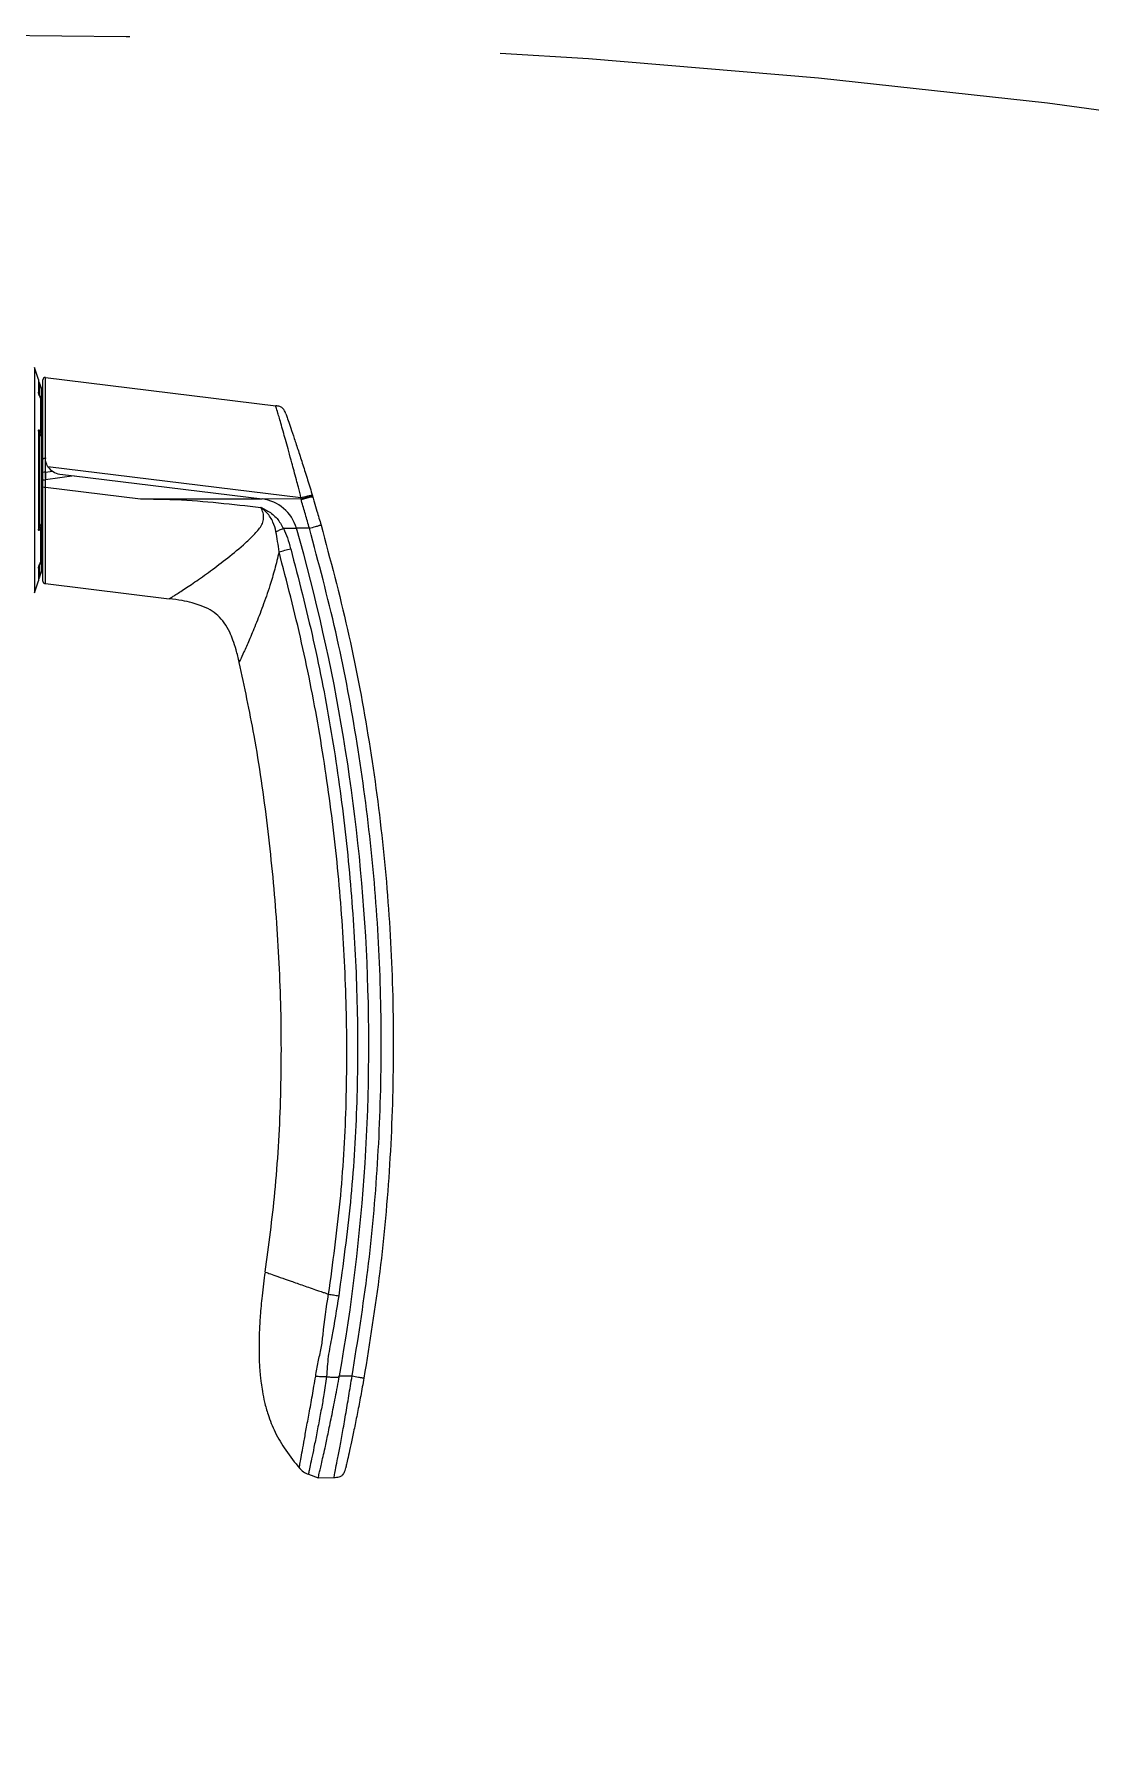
# Model space of a CAD drawing. Header units: millimetres. Extents: x 106699 to 122058, y 158555 to 162844.
# Drawn here: x 114672.98 to 114682.03, y 161958.95 to 161973.71 of the extents above; entities that cross this region are included whole.
import ezdxf

# ---------------------------------------------------------------- set-up
doc = ezdxf.new("R2010")
doc.units = ezdxf.units.MM
doc.linetypes.add('$0$4+1 daire_(K) TİP A - C BLOK$0$4+1 (K) 1$0$3+1 daire1$0$131121 243C_L00F00(plan)$0$HIDDEN2', pattern=[4.7625, 3.175, -1.5875])
doc.layers.add('300_Z4_STR_F03$0$AUDIT_D_220920114151-103', color=251, linetype='Continuous', lineweight=5)
doc.layers.add('S2000-002 Çizgi', color=7, linetype='Continuous')

# ---------------------------------------------------------------- blocks, each defined once
blk = doc.blocks.new('A$C247bf20d')
at = {"layer": '300_Z4_STR_F03$0$AUDIT_D_220920114151-103', "color": 251, "lineweight": 9, "true_color": 0x5c5c5c}
for p, q in [((377.641, 519.224), (377.606, 519.327)), ((377.606, 519.327), (377.606, 517.396)), ((377.641, 519.224), (377.641, 519.115)), ((377.7, 518.553), (377.7, 519.242)), ((377.7, 519.242), (379.674, 518.999)), ((377.67, 519.14), (377.65, 519.197)), ((377.65, 519.197), (377.65, 519.094)), ((377.67, 519.045), (377.67, 519.14)), ((377.672, 519.129), (377.672, 519.035)), ((377.66, 518.772), (377.66, 519.056)), ((377.663, 519.047), (377.66, 519.056)), ((377.67, 519.045), (377.672, 519.035)), ((377.671, 518.998), (377.671, 519.008)), ((377.671, 519), (377.672, 519.002)), ((377.671, 519), (377.672, 519.002)), ((377.671, 518.998), (377.671, 518.738)), ((377.679, 518.988), (377.671, 518.988)), ((377.672, 519.035), (377.672, 519.002)), ((377.641, 518.781), (377.641, 517.941)), ((377.648, 518.79), (377.642, 518.789)), ((377.668, 518.742), (377.648, 518.771)), ((377.66, 518.772), (377.663, 518.767)), ((377.65, 518.764), (377.65, 517.959)), ((377.663, 518.767), (377.651, 518.766)), ((377.671, 518.744), (377.666, 518.744)), ((377.67, 517.988), (377.67, 518.735)), ((377.672, 518.729), (377.67, 518.735)), ((377.671, 518.744), (377.671, 518.738)), ((377.671, 518.732), (377.671, 518.738)), ((377.672, 518.729), (377.672, 517.994)), ((377.679, 518.427), (377.679, 518.543)), ((377.699, 518.546), (377.699, 518.43)), ((377.7, 518.546), (377.699, 518.546)), ((377.7, 518.553), (377.7, 518.546)), ((377.7, 518.546), (377.7, 518.546)), ((379.89, 518.211), (377.722, 518.477)), ((377.679, 518.364), (377.679, 518.427)), ((377.679, 518.303), (377.679, 518.364)), ((377.699, 518.43), (377.7, 518.43)), ((377.7, 518.429), (377.76, 518.438)), ((377.7, 518.429), (377.7, 518.43)), ((377.7, 518.429), (377.7, 518.363)), ((377.947, 518.398), (377.7, 518.363)), ((377.7, 518.302), (377.7, 518.363)), ((377.7, 518.363), (377.7, 518.363)), ((377.7, 518.363), (377.7, 518.363)), ((377.823, 518.414), (377.947, 518.398)), ((377.947, 518.398), (379.557, 518.201)), ((377.7, 518.302), (378.516, 518.201)), ((378.516, 518.201), (379.557, 518.201)), ((379.894, 518.2), (379.557, 518.201)), ((379.894, 518.2), (379.89, 518.211)), ((379.893, 518.196), (379.894, 518.2)), ((379.989, 518.226), (379.992, 518.217)), ((377.642, 517.933), (377.648, 517.933)), ((377.648, 517.952), (377.668, 517.981)), ((377.663, 517.956), (377.651, 517.956)), ((377.663, 517.956), (377.66, 517.951)), ((377.66, 517.667), (377.66, 517.951)), ((377.671, 517.979), (377.666, 517.979)), ((377.67, 517.988), (377.672, 517.994)), ((377.671, 517.985), (377.671, 517.991)), ((377.671, 517.985), (377.671, 517.979)), ((377.671, 517.985), (377.671, 517.725)), ((379.739, 517.949), (379.851, 517.949)), ((379.962, 517.949), (379.851, 517.949)), ((377.641, 517.607), (377.641, 517.498)), ((377.65, 517.629), (377.65, 517.526)), ((377.66, 517.667), (377.663, 517.676)), ((377.672, 517.688), (377.67, 517.678)), ((377.67, 517.583), (377.67, 517.678)), ((377.671, 517.735), (377.679, 517.735)), ((377.671, 517.715), (377.671, 517.725)), ((377.672, 517.721), (377.672, 517.688)), ((377.672, 517.688), (377.672, 517.594)), ((377.606, 517.396), (377.641, 517.498)), ((377.65, 517.526), (377.67, 517.583)), ((377.699, 517.476), (377.7, 517.476)), ((377.699, 517.476), (377.699, 517.476)), ((380.219, 510.684), (380.328, 510.684)), ((379.953, 509.842), (380.038, 509.812)), ((380.037, 509.812), (380.173, 509.814))]:
    blk.add_line(p, q, dxfattribs=at)
for points in [[(377.648, 519.086), (377.652, 519.076), (377.66, 519.056)], [(377.65, 519.094), (377.662, 519.065), (377.67, 519.045)], [(377.66, 518.772), (377.658, 518.775), (377.652, 518.784), (377.648, 518.79)], [(377.67, 518.735), (377.658, 518.752), (377.65, 518.764)], [(377.648, 517.933), (377.652, 517.939), (377.66, 517.951)], [(377.65, 517.959), (377.662, 517.976), (377.67, 517.988)], [(377.66, 517.667), (377.658, 517.661), (377.652, 517.647), (377.648, 517.636)], [(377.67, 517.678), (377.658, 517.65), (377.65, 517.629)], [(377.7, 517.476), (378.414, 517.388), (378.762, 517.345)]]:
    blk.add_lwpolyline(points, dxfattribs=at)
at = {"layer": '300_Z4_STR_F03$0$AUDIT_D_220920114151-103', "color": 251, "linetype": '$0$4+1 daire_(K) TİP A - C BLOK$0$4+1 (K) 1$0$3+1 daire1$0$131121 243C_L00F00(plan)$0$HIDDEN2', "lineweight": 9, "ltscale": 2, "true_color": 0x5c5c5c}
blk.add_arc((376.589, 442.181), 80, 0, 90.13297, dxfattribs=at)
at = {"layer": '300_Z4_STR_F03$0$AUDIT_D_220920114151-103', "color": 251, "lineweight": 9, "true_color": 0x5c5c5c}
for centre, radius, start, end in [((377.7, 519.221), 0.021, 90, 180), ((377.634, 519.191), 0.0175, 18.7258, 65.3228), ((377.636, 519.088), 0.0159, 22.1055, 59.6312), ((377.642, 519.095), 0.00872, 314.7673, 355.7467), ((377.637, 519.129), 0.035, 0, 18.7258), ((377.659, 519.046), 0.0104, 308.4495, 353.0639), ((377.665, 519.036), 0.007, 299.3066, 353.1379), ((377.634, 518.761), 0.0175, 33.8557, 65.3228), ((377.638, 518.764), 0.0123, 358.7971, 33.5111), ((377.639, 518.753), 0.016, 42.684, 81.1098), ((377.657, 518.735), 0.0123, 358.7468, 33.4886), ((377.84, 518.553), 0.14, 212.8691, 263), ((377.694, 518.384), 0.0462, 83.9364, 109.4607), ((377.694, 518.438), 0.0752, 257.8838, 273.9876), ((377.694, 518.377), 0.0752, 257.8839, 273.9848), ((379.514, 517.853), 0.35, 15.9347, 83), ((377.639, 517.97), 0.016, 278.9102, 317.3011), ((377.634, 517.962), 0.0175, 294.6772, 326.1443), ((377.638, 517.959), 0.0123, 326.4841, 1.2076), ((377.657, 517.988), 0.0123, 326.5026, 1.2555), ((364.348, 513.523), 16.123, 349.8597, 15.9347), ((377.636, 517.635), 0.0159, 300.506, 337.8801), ((377.642, 517.628), 0.00873, 4.2668, 45.3612), ((377.66, 517.677), 0.0102, 6.6875, 49.913), ((377.665, 517.687), 0.00696, 6.7597, 60.0784), ((377.637, 517.594), 0.035, 341.2742, 0), ((377.634, 517.531), 0.0175, 294.6772, 341.2742)]:
    blk.add_arc(centre, radius, start, end, dxfattribs=at)
blk.add_ellipse((377.7, 518.388), major_axis=(0.004, -0.356), ratio=0.000772, start_param=4.594386, end_param=4.780982, dxfattribs=at)
for points, knots in [([(377.679, 518.543), (377.679, 518.584), (377.679, 518.667), (377.679, 518.788), (377.679, 518.905), (377.679, 519.018), (377.679, 519.109), (377.679, 519.173), (377.679, 519.213), (377.679, 519.218), (377.679, 519.221)], [0, 0, 0, 0, 0.109881, 0.219761, 0.345355, 0.470944, 0.622596, 0.746269, 0.86994, 1, 1, 1, 1]), ([(377.648, 519.086), (377.647, 519.089), (377.646, 519.093), (377.644, 519.101), (377.642, 519.108), (377.641, 519.113), (377.641, 519.115), (377.641, 519.115)], [0, 0, 0, 0, 0.225758, 0.451668, 0.67277, 0.884004, 1, 1, 1, 1]), ([(377.671, 519.008), (377.671, 519.011), (377.67, 519.018), (377.668, 519.031), (377.665, 519.04), (377.663, 519.047)], [0, 0, 0, 0, 0.253022, 0.506054, 1, 1, 1, 1]), ([(379.89, 518.211), (379.883, 518.241), (379.87, 518.293), (379.85, 518.37), (379.831, 518.439), (379.809, 518.521), (379.786, 518.606), (379.763, 518.69), (379.741, 518.767), (379.722, 518.834), (379.705, 518.893), (379.689, 518.947), (379.676, 518.99), (379.675, 518.996), (379.674, 518.999)], [0, 0, 0, 0, 0.072678, 0.124082, 0.189339, 0.248148, 0.3377, 0.420643, 0.497017, 0.584209, 0.667701, 0.747622, 0.875232, 1, 1, 1, 1]), ([(379.76, 518.93), (379.756, 518.941), (379.749, 518.96), (379.731, 518.982), (379.705, 518.995), (379.686, 518.998), (379.674, 518.999)], [0, 0, 0, 0, 0.301286, 0.499999, 0.698715, 1, 1, 1, 1]), ([(379.76, 518.93), (379.761, 518.927), (379.763, 518.921), (379.778, 518.877), (379.802, 518.81), (379.832, 518.721), (379.867, 518.614), (379.906, 518.494), (379.947, 518.364), (379.975, 518.272), (379.989, 518.226)], [0, 0, 0, 0, 0.124617, 0.249642, 0.373978, 0.499202, 0.62391, 0.749287, 0.874257, 1, 1, 1, 1]), ([(377.641, 518.781), (377.641, 518.783), (377.641, 518.787), (377.642, 518.791), (377.644, 518.793), (377.646, 518.792), (377.648, 518.79), (377.648, 518.79)], [0, 0, 0, 0, 0.2002193, 0.4002876, 0.6048116, 0.8184389, 1, 1, 1, 1]), ([(377.663, 518.767), (377.664, 518.765), (377.666, 518.761), (377.669, 518.754), (377.67, 518.748), (377.671, 518.744)], [0, 0, 0, 0, 0.253076, 0.50615, 1, 1, 1, 1]), ([(377.671, 518.729), (377.671, 518.731), (377.671, 518.735), (377.67, 518.738), (377.669, 518.74)], [0, 0, 0, 0, 0.448936, 1, 1, 1, 1]), ([(377.699, 518.546), (377.697, 518.546), (377.692, 518.546), (377.686, 518.546), (377.681, 518.545), (377.679, 518.544), (377.679, 518.543), (377.679, 518.543), (377.679, 518.543)], [0, 0, 0, 0, 0.219186, 0.438365, 0.657688, 0.877302, 0.976811, 1, 1, 1, 1]), ([(377.722, 518.477), (377.715, 518.491), (377.703, 518.513), (377.701, 518.537), (377.7, 518.546)], [0, 0, 0, 0, 0.637899, 1, 1, 1, 1]), ([(377.679, 517.497), (377.679, 517.499), (377.679, 517.504), (377.679, 517.535), (377.679, 517.592), (377.679, 517.671), (377.679, 517.77), (377.679, 517.887), (377.679, 518.017), (377.679, 518.157), (377.679, 518.254), (377.679, 518.303)], [0, 0, 0, 0, 0.083479, 0.197202, 0.310925, 0.425471, 0.540021, 0.655022, 0.770028, 0.885012, 1, 1, 1, 1]), ([(377.7, 517.476), (377.7, 517.479), (377.7, 517.486), (377.7, 517.536), (377.7, 517.612), (377.7, 517.714), (377.7, 517.839), (377.7, 517.982), (377.7, 518.138), (377.7, 518.247), (377.7, 518.302)], [0, 0, 0, 0, 0.125578, 0.250178, 0.375537, 0.500083, 0.625375, 0.75001, 0.875134, 1, 1, 1, 1]), ([(378.516, 518.201), (378.516, 518.201), (378.521, 518.201), (378.549, 518.201), (378.651, 518.2), (378.869, 518.195), (379.184, 518.169), (379.425, 518.142), (379.546, 518.128)], [0, 0, 0, 0, 0.000004, 0.014222, 0.080424, 0.295642, 0.647743, 1, 1, 1, 1]), ([(379.89, 518.211), (379.907, 518.216), (379.93, 518.222), (379.955, 518.228), (379.968, 518.231), (379.977, 518.232), (379.987, 518.231), (379.988, 518.228), (379.989, 518.226)], [0, 0, 0, 0, 0.311914, 0.412777, 0.500001, 0.587223, 0.688084, 1, 1, 1, 1]), ([(379.893, 518.196), (379.907, 518.2), (379.927, 518.206), (379.954, 518.214), (379.972, 518.218), (379.983, 518.22), (379.99, 518.219), (379.991, 518.218), (379.992, 518.217)], [0, 0, 0, 0, 0.250278, 0.374952, 0.499669, 0.624479, 0.749478, 1, 1, 1, 1]), ([(379.962, 517.949), (379.951, 517.989), (379.93, 518.068), (379.902, 518.15), (379.894, 518.193), (379.893, 518.196)], [0, 0, 0, 0, 0.486976, 0.955398, 1, 1, 1, 1]), ([(379.894, 518.2), (379.907, 518.204), (379.928, 518.21), (379.954, 518.217), (379.972, 518.221), (379.983, 518.222), (379.99, 518.22), (379.991, 518.218), (379.992, 518.217)], [0, 0, 0, 0, 0.251476, 0.376991, 0.502346, 0.627439, 0.75113, 1, 1, 1, 1]), ([(379.992, 518.217), (379.996, 518.203), (380.008, 518.163), (380.031, 518.083), (380.05, 518.017), (380.062, 517.977)], [0, 0, 0, 0, 0.173983, 0.499997, 1, 1, 1, 1]), ([(378.762, 517.345), (378.764, 517.346), (378.767, 517.348), (378.787, 517.361), (378.818, 517.38), (378.873, 517.416), (378.964, 517.477), (379.096, 517.569), (379.243, 517.679), (379.371, 517.783), (379.47, 517.874), (379.526, 517.935), (379.562, 517.989), (379.573, 518.035), (379.567, 518.083), (379.553, 518.112), (379.546, 518.127)], [0, 0, 0, 0, 0.056894, 0.113966, 0.17255, 0.232658, 0.355651, 0.484942, 0.616992, 0.751147, 0.81715, 0.881007, 0.91119, 0.939729, 0.968729, 1, 1, 1, 1]), ([(379.676, 517.92), (379.669, 517.948), (379.654, 518.007), (379.61, 518.072), (379.571, 518.108), (379.553, 518.122), (379.548, 518.126), (379.547, 518.126), (379.546, 518.127), (379.546, 518.127)], [0, 0, 0, 0, 0.3484046, 0.7256195, 0.923565, 0.9815293, 0.9947521, 0.9999828, 1, 1, 1, 1]), ([(379.546, 518.127), (379.547, 518.127), (379.554, 518.126), (379.574, 518.114), (379.623, 518.09), (379.69, 518.037), (379.722, 517.978), (379.739, 517.949), (379.739, 517.949)], [0, 0, 0, 0, 0.007253, 0.077785, 0.254793, 0.628376, 0.999984, 1, 1, 1, 1]), ([(377.648, 517.933), (377.647, 517.932), (377.646, 517.93), (377.644, 517.93), (377.642, 517.933), (377.641, 517.937), (377.641, 517.94), (377.641, 517.941)], [0, 0, 0, 0, 0.225754, 0.451663, 0.672764, 0.883996, 1, 1, 1, 1]), ([(377.671, 517.979), (377.671, 517.977), (377.67, 517.973), (377.668, 517.965), (377.665, 517.96), (377.663, 517.956)], [0, 0, 0, 0, 0.253026, 0.50605, 1, 1, 1, 1]), ([(377.668, 517.981), (377.668, 517.982), (377.671, 517.986), (377.672, 517.991), (377.672, 517.993), (377.672, 517.994)], [0, 0, 0, 0, 0.335214, 0.968186, 1, 1, 1, 1]), ([(379.676, 517.92), (379.687, 517.925), (379.707, 517.935), (379.728, 517.944), (379.739, 517.949)], [0, 0, 0, 0, 0.499994, 1, 1, 1, 1]), ([(379.702, 517.747), (379.698, 517.777), (379.691, 517.835), (379.681, 517.892), (379.676, 517.92)], [0, 0, 0, 0, 0.514343, 1, 1, 1, 1]), ([(379.739, 517.949), (379.751, 517.922), (379.776, 517.865), (379.793, 517.805), (379.801, 517.774)], [0, 0, 0, 0, 0.486287, 1, 1, 1, 1]), ([(379.962, 517.949), (379.98, 517.954), (380.004, 517.961), (380.03, 517.968), (380.042, 517.972), (380.051, 517.975), (380.061, 517.977), (380.061, 517.977), (380.062, 517.977)], [0, 0, 0, 0, 0.313269, 0.413647, 0.500001, 0.586354, 0.68673, 1, 1, 1, 1]), ([(380.328, 510.684), (380.376, 510.986), (380.473, 511.59), (380.554, 512.505), (380.586, 513.422), (380.566, 514.34), (380.494, 515.255), (380.37, 516.163), (380.198, 517.064), (380.041, 517.654), (379.962, 517.949)], [0, 0, 0, 0, 0.1250862, 0.2501001, 0.3752494, 0.5002431, 0.6253767, 0.7502625, 0.8750044, 1, 1, 1, 1]), ([(380.062, 517.977), (380.141, 517.68), (380.299, 517.085), (380.472, 516.178), (380.597, 515.264), (380.669, 514.343), (380.689, 513.42), (380.657, 512.497), (380.576, 511.577), (380.478, 510.97), (380.429, 510.666)], [0, 0, 0, 0, 0.125, 0.2499999, 0.3749999, 0.4999999, 0.625, 0.7499999, 0.8749999, 1, 1, 1, 1]), ([(379.702, 517.747), (379.69, 517.697), (379.667, 517.599), (379.619, 517.442), (379.563, 517.28), (379.502, 517.122), (379.445, 516.988), (379.4, 516.886), (379.368, 516.816), (379.363, 516.806), (379.361, 516.801)], [0, 0, 0, 0, 0.110527, 0.21751, 0.361877, 0.502764, 0.637994, 0.766238, 0.887182, 1, 1, 1, 1]), ([(379.702, 517.747), (379.718, 517.752), (379.75, 517.76), (379.784, 517.77), (379.801, 517.774)], [0, 0, 0, 0, 0.4999988, 1, 1, 1, 1]), ([(380.127, 511.385), (380.163, 511.65), (380.236, 512.181), (380.283, 512.984), (380.286, 513.787), (380.248, 514.589), (380.172, 515.388), (380.057, 516.182), (379.904, 516.97), (379.769, 517.488), (379.702, 517.746)], [0, 0, 0, 0, 0.1251746, 0.2503163, 0.3753318, 0.500212, 0.625231, 0.7503093, 0.8751187, 1, 1, 1, 1]), ([(379.802, 517.774), (379.869, 517.513), (380.004, 516.993), (380.156, 516.199), (380.27, 515.4), (380.343, 514.595), (380.379, 513.789), (380.373, 512.981), (380.323, 512.173), (380.25, 511.639), (380.213, 511.372)], [0, 0, 0, 0, 0.124906, 0.249757, 0.374843, 0.499814, 0.624638, 0.749649, 0.874859, 1, 1, 1, 1]), ([(377.641, 517.607), (377.641, 517.609), (377.641, 517.611), (377.642, 517.617), (377.644, 517.624), (377.646, 517.631), (377.648, 517.635), (377.648, 517.636)], [0, 0, 0, 0, 0.2002286, 0.4002854, 0.6048108, 0.8184389, 1, 1, 1, 1]), ([(377.663, 517.676), (377.664, 517.679), (377.666, 517.686), (377.669, 517.699), (377.67, 517.709), (377.671, 517.715)], [0, 0, 0, 0, 0.253074, 0.506156, 1, 1, 1, 1]), ([(377.679, 517.497), (377.679, 517.497), (377.679, 517.494), (377.68, 517.488), (377.684, 517.482), (377.69, 517.478), (377.695, 517.477), (377.697, 517.476)], [0, 0, 0, 0, 0.057904, 0.301467, 0.534316, 0.767152, 1, 1, 1, 1]), ([(377.699, 517.476), (377.699, 517.476), (377.698, 517.476), (377.698, 517.476), (377.698, 517.476), (377.698, 517.476), (377.698, 517.476), (377.697, 517.476), (377.697, 517.476), (377.697, 517.476), (377.697, 517.476)], [0, 0, 0, 0, 0.0794773, 0.3708467, 0.5711184, 0.710226, 0.8561585, 0.914802, 0.9741974, 1, 1, 1, 1]), ([(377.699, 517.476), (377.699, 517.476), (377.699, 517.476), (377.699, 517.476), (377.699, 517.476)], [0, 0, 0, 0, 0.8749622, 1, 1, 1, 1]), ([(379.361, 516.801), (379.353, 516.836), (379.338, 516.901), (379.31, 516.987), (379.278, 517.065), (379.237, 517.138), (379.18, 517.203), (379.11, 517.253), (379.034, 517.288), (378.953, 517.312), (378.864, 517.332), (378.799, 517.341), (378.762, 517.345)], [0, 0, 0, 0, 0.123084, 0.221769, 0.303911, 0.407659, 0.5, 0.59234, 0.696089, 0.778231, 0.876915, 1, 1, 1, 1]), ([(379.358, 516.8), (379.403, 516.591), (379.502, 516.128), (379.606, 515.398), (379.683, 514.615), (379.722, 513.828), (379.719, 513.042), (379.676, 512.289), (379.611, 511.803), (379.58, 511.576)], [0, 0, 0, 0, 0.12153, 0.270629, 0.42032, 0.570281, 0.720038, 0.869181, 1, 1, 1, 1]), ([(379.582, 511.575), (379.573, 511.507), (379.556, 511.382), (379.541, 511.21), (379.532, 511.068), (379.53, 510.942), (379.531, 510.834), (379.536, 510.743), (379.542, 510.677), (379.55, 510.616), (379.56, 510.545), (379.578, 510.455), (379.611, 510.337), (379.667, 510.197), (379.759, 510.041), (379.838, 509.943), (379.879, 509.891)], [0, 0, 0, 0, 0.117059, 0.213558, 0.292911, 0.357895, 0.425965, 0.476414, 0.512081, 0.538897, 0.579903, 0.632736, 0.694577, 0.786907, 0.888176, 1, 1, 1, 1]), ([(379.582, 511.575), (379.585, 511.574), (379.591, 511.572), (379.638, 511.556), (379.708, 511.531), (379.8, 511.499), (379.908, 511.461), (380.002, 511.428), (380.069, 511.405), (380.101, 511.394), (380.118, 511.388), (380.125, 511.385)], [0, 0, 0, 0, 0.150915, 0.306313, 0.461968, 0.614346, 0.760716, 0.899298, 0.945845, 0.977257, 1, 1, 1, 1]), ([(380.016, 510.682), (380.022, 510.723), (380.033, 510.804), (380.067, 510.92), (380.086, 511.116), (380.108, 511.27), (380.125, 511.385)], [0, 0, 0, 0, 0.174918, 0.344668, 0.507807, 1, 1, 1, 1]), ([(380.213, 511.372), (380.195, 511.256), (380.168, 511.081), (380.12, 510.852), (380.113, 510.736), (380.109, 510.679)], [0, 0, 0, 0, 0.503501, 0.7551132, 1, 1, 1, 1]), ([(380.127, 511.385), (380.141, 511.383), (380.169, 511.378), (380.198, 511.374), (380.213, 511.372)], [0, 0, 0, 0, 0.500005, 1, 1, 1, 1]), ([(379.875, 509.896), (379.876, 509.899), (379.877, 509.905), (379.885, 509.951), (379.898, 510.02), (379.914, 510.114), (379.935, 510.229), (379.96, 510.364), (379.988, 510.516), (380.006, 510.626), (380.016, 510.682)], [0, 0, 0, 0, 0.124886, 0.247177, 0.36818, 0.48918, 0.611539, 0.736542, 0.865745, 1, 1, 1, 1]), ([(380.108, 510.679), (380.101, 510.627), (380.091, 510.555), (380.076, 510.463), (380.064, 510.4), (380.047, 510.308), (380.025, 510.193), (380.001, 510.07), (379.98, 509.97), (379.965, 509.897), (379.955, 509.851), (379.954, 509.845), (379.953, 509.842)], [0, 0, 0, 0, 0.116697, 0.162841, 0.212598, 0.265974, 0.388692, 0.512919, 0.63557, 0.757589, 0.879043, 1, 1, 1, 1]), ([(380.016, 510.682), (380.031, 510.682), (380.059, 510.68), (380.092, 510.68), (380.108, 510.679)], [0, 0, 0, 0, 0.500584, 1, 1, 1, 1]), ([(380.038, 509.812), (380.039, 509.815), (380.04, 509.822), (380.051, 509.869), (380.065, 509.927), (380.079, 509.991), (380.098, 510.075), (380.122, 510.188), (380.152, 510.335), (380.186, 510.503), (380.208, 510.623), (380.219, 510.684)], [0, 0, 0, 0, 0.1258422, 0.251236, 0.3344031, 0.4171852, 0.4996009, 0.6152549, 0.7371784, 0.8654142, 1, 1, 1, 1]), ([(380.109, 510.679), (380.121, 510.678), (380.151, 510.674), (380.185, 510.671), (380.21, 510.675), (380.216, 510.679), (380.218, 510.681), (380.219, 510.683), (380.219, 510.684)], [0, 0, 0, 0, 0.307281, 0.793394, 0.908968, 0.9508, 0.975353, 1, 1, 1, 1]), ([(380.173, 509.815), (380.173, 509.818), (380.175, 509.824), (380.185, 509.875), (380.2, 509.955), (380.221, 510.064), (380.246, 510.196), (380.272, 510.348), (380.3, 510.513), (380.318, 510.627), (380.328, 510.684)], [0, 0, 0, 0, 0.124604, 0.249049, 0.374268, 0.49917, 0.624246, 0.749609, 0.874303, 1, 1, 1, 1]), ([(380.429, 510.666), (380.42, 510.615), (380.402, 510.514), (380.374, 510.369), (380.347, 510.235), (380.322, 510.117), (380.301, 510.021), (380.285, 509.95), (380.275, 509.905), (380.274, 509.899), (380.273, 509.896)], [0, 0, 0, 0, 0.126077, 0.25097, 0.376357, 0.501314, 0.626007, 0.750977, 0.875163, 1, 1, 1, 1]), ([(380.328, 510.684), (380.346, 510.681), (380.37, 510.677), (380.397, 510.672), (380.409, 510.67), (380.419, 510.668), (380.428, 510.666), (380.429, 510.666), (380.429, 510.666)], [0, 0, 0, 0, 0.313283, 0.413655, 0.500001, 0.586344, 0.686716, 1, 1, 1, 1]), ([(379.875, 509.896), (379.886, 509.885), (379.909, 509.861), (379.938, 509.848), (379.953, 509.842)], [0, 0, 0, 0, 0.499998, 1, 1, 1, 1]), ([(380.173, 509.814), (380.188, 509.815), (380.208, 509.816), (380.231, 509.824), (380.242, 509.831), (380.252, 509.841), (380.265, 509.862), (380.27, 509.882), (380.273, 509.896)], [0, 0, 0, 0, 0.306269, 0.409186, 0.499997, 0.590819, 0.693727, 1, 1, 1, 1])]:
    blk.add_open_spline(points, degree=3, knots=knots, dxfattribs=at)

msp = doc.modelspace()

# ---------------------------------------------------------------- block references
at = {"layer": 'S2000-002 Çizgi'}
msp.add_blockref('A$C247bf20d', (114295.374, 161451.533), dxfattribs=at)

doc.saveas('drawing.dxf')
